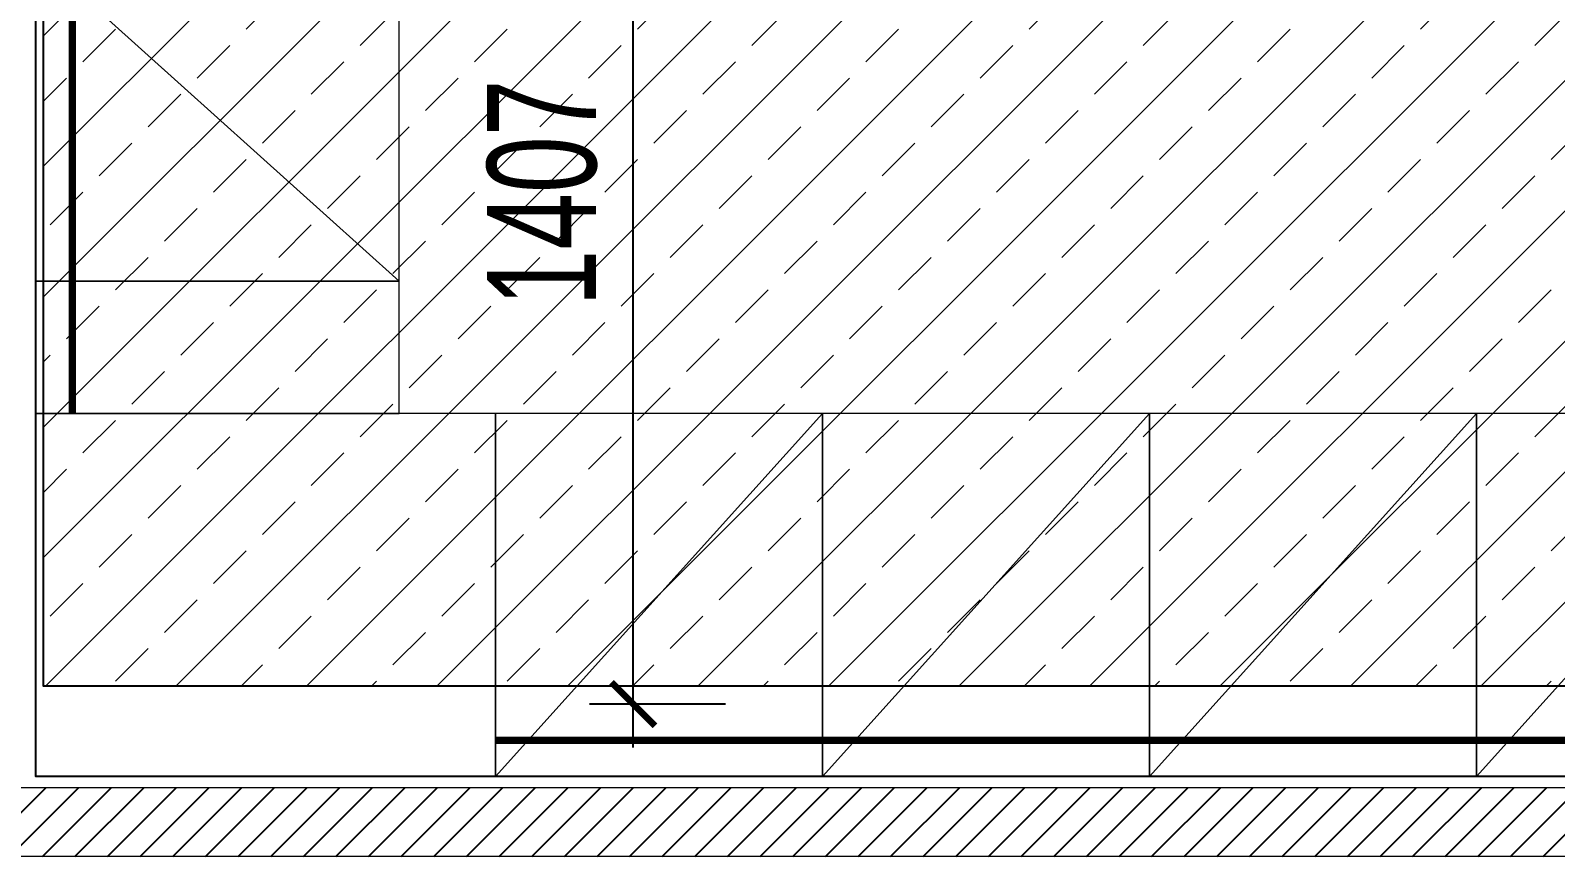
# Model space of a CAD drawing. Header units: millimetres. Extents: x -343543 to 400519, y -115663 to 104219.
# Drawn here: x -235447 to -233348, y 6000 to 7137 of the extents above; entities that cross this region are included whole.
import ezdxf

# ---------------------------------------------------------------- set-up
doc = ezdxf.new("R2010")
doc.units = ezdxf.units.MM
doc.linetypes.add("$0$02'TUONG Xay$0$HIDDEN", pattern=[0.375, 0.25, -0.125])
doc.layers.get('0').update_dxf_attribs({"color": 231, "lineweight": 0})
doc.layers.get('DefPoints').update_dxf_attribs({"color": 191})
for name, color, linetype, lineweight in [('A-CLNG', 157, 'Continuous', 25), ('A-FLOR-PRTN', 161, 'Continuous', 9), ('A-PATT', 252, 'Continuous', 9), ('A-SYMBOLS', 10, 'Continuous', 13), ('SME-E-LTG-DIM', 55, 'Continuous', 18), ('XREF MAT BANG TUONG XAY$0$A-WALL-INT', 8, 'Continuous', 9)]:
    doc.layers.add(name, color=color, linetype=linetype, lineweight=lineweight)
doc.layers.add('fix lightting red', color=1, linetype='Continuous', lineweight=5, true_color=0xff0000)
for name, color, linetype in [('XREF MAT BANG TUONG XAY$0$A-FNSH', 8, 'Continuous'), ('XREF MAT BANG TUONG XAY$0$A-FURN', 8, 'Continuous'), ('XREF MAT BANG TUONG XAY$0$A-PATT', 8, 'Continuous')]:
    doc.layers.add(name, color=color, linetype=linetype)
doc.styles.add('SM-DIMTEXT', font='SME.shx', dxfattribs={"width": 0.7})
doc.dimstyles.new('SDIM-100', dxfattribs={"dimscale": 100, "dimtxt": 2, "dimasz": 0.6, "dimexe": 0.6, "dimexo": 0.2, "dimgap": 0.5, "dimtad": 1, "dimdec": 0, "dimzin": 12, "dimtxsty": 'SM-DIMTEXT', "dimblk": 'ARCHTICK', "dimblk1": 'ARCHTICK', "dimblk2": 'ARCHTICK', "dimcen": 0.12, "dimdle": 0.6, "dimclrd": 7, "dimclre": 8, "dimadec": 0, "dimazin": 3, "dimtfac": 2, "dimtix": 1, "dimtmove": 1, "dimatfit": 3, "dimfxl": 1, "dimtzin": 0, "dimarcsym": 1})

# ---------------------------------------------------------------- blocks, each defined once
blk = doc.blocks.new('*U213')
at = {"layer": 'XREF MAT BANG TUONG XAY$0$A-PATT'}
h = blk.add_hatch(dxfattribs=at)
h.set_pattern_fill('ANSI31', color=8, scale=10)
h.set_pattern_definition([(45, (39151.8, -11178.564), (-22.45064, 22.45064), [])])
h.paths.add_polyline_path([(-38.7, 47.5), (3666.3, 47.5), (3666.3, -47.5), (-38.7, -47.5)])
at = {"layer": 'XREF MAT BANG TUONG XAY$0$A-WALL-INT', "color": 8}
blk.add_lwpolyline([(-38.7, 47.5), (3666.3, 47.5), (3666.3, -47.5), (-38.7, -47.5)], close=True, dxfattribs=at)
blk = doc.blocks.new('XREF MAT BANG NOI THAT$0$01.Xref _MB T1$0$BLK')
at = {"color": 8}
blk.add_lwpolyline([(324597.2, 139513.6), (325047.2, 139513.6), (325047.2, 139013.6), (324597.2, 139013.6)], close=True, dxfattribs=at)
blk.add_lwpolyline([(324597.2, 139513.6), (325047.2, 139013.6)], dxfattribs=at)
blk = doc.blocks.new('XREF MAT BANG NOI THAT')
at = {"color": 8}
blk.add_lwpolyline([(27915, 6792.5), (27415, 6792.5), (27415, 6610), (27915, 6610)], close=True, dxfattribs=at)
at = {"color": 8, "elevation": 0}
blk.add_lwpolyline([(28047.5, 6610), (27415, 6610), (27415, 6110), (28047.5, 6110)], close=True, dxfattribs=at)
at = {"color": 8, "xscale": -1.000000000000001, "rotation": 90}
blk.add_blockref('XREF MAT BANG NOI THAT$0$01.Xref _MB T1$0$BLK', (166928.6, 331839.7), dxfattribs=at)
at = {"color": 8, "xscale": -1}
for p in [(353094.7, -132903.6), (353544.7, -132903.6), (353994.7, -132903.6), (354444.7, -132903.6)]:
    blk.add_blockref('XREF MAT BANG NOI THAT$0$01.Xref _MB T1$0$BLK', p, dxfattribs=at)
blk = doc.blocks.new('01.Xref _MB T1')
at = {"layer": 'XREF MAT BANG TUONG XAY$0$A-FNSH', "color": 8}
blk.add_lwpolyline([(31509.99193, 10214.99999), (31189.99213, 10214.99999), (31189.99213, 9784.99999), (31380.0013, 9784.99999), (31380.0013, 6314.99999), (31040.0114, 6314.99999), (31040.00163, 6110.00054), (30020.00941, 6110.00054), (30019.99964, 6224.99989), (29690.01069, 6224.99989), (29690.01069, 6110.00054), (27415.0013, 6110), (27415.0013, 10215), (27290.0013, 10215)], dxfattribs=at)
at = {"layer": 'XREF MAT BANG TUONG XAY$0$A-FURN', "color": 8, "rotation": 180}
blk.add_blockref('*U213', (29666.31266, 6047.50054), dxfattribs=at)
at = {"layer": 'A-PATT', "color": 8}
blk.add_blockref('XREF MAT BANG NOI THAT', (0, 0), dxfattribs=at)
blk = doc.blocks.new('DenSanTuongT1Ikigai')
at = {"layer": 'fix lightting red', "color": 1, "linetype": "$0$02'TUONG Xay$0$HIDDEN", "ltscale": 500, "true_color": 0xff0000, "const_width": 10}
for points in [[(27465, 9492.5), (27465, 6610)], [(28047.5, 6160), (30747.5, 6160)]]:
    blk.add_lwpolyline(points, dxfattribs=at)
blk = doc.blocks.new('_ArchTick')
at = {"color": 0, "linetype": 'ByBlock', "const_width": 0.15}
blk.add_lwpolyline([(-0.5, -0.5), (0.5, 0.5)], dxfattribs=at)
blk = doc.blocks.new('*D1253')
at = {"layer": 'DefPoints', "color": 0, "transparency": 16777216}
for p in [(-234617, 7617.5), (-234399, 7617.5), (-234470, 6210)]:
    blk.add_point(p, dxfattribs=at)
at = {"layer": 'SME-E-LTG-DIM', "color": 7, "lineweight": -2, "transparency": 16777216}
blk.add_line((-234617, 6150), (-234617, 7677.5), dxfattribs=at)
at = {"layer": 'SME-E-LTG-DIM', "color": 8, "lineweight": -2, "transparency": 16777216}
for p, q in [((-234419, 7617.5), (-234677, 7617.5)), ((-234490, 6210), (-234677, 6210))]:
    blk.add_line(p, q, dxfattribs=at)
at = {"layer": 'SME-E-LTG-DIM', "color": 7, "lineweight": -2, "transparency": 16777216, "xscale": 60, "yscale": 60, "zscale": 60}
for p, rotation in [((-234617, 7617.5), 90), ((-234617, 6210), 270)]:
    blk.add_blockref('_ArchTick', p, dxfattribs=dict(at, rotation=rotation))
at = {"layer": 'SME-E-LTG-DIM', "color": 0, "transparency": 16777216, "insert": (-234742, 6913.7), "char_height": 150, "attachment_point": 5, "rotation": 90, "style": 'SM-DIMTEXT'}
blk.add_mtext('1407', dxfattribs=at)

msp = doc.modelspace()

# ---------------------------------------------------------------- block references
at = {"layer": 'A-SYMBOLS'}
msp.add_blockref('01.Xref _MB T1', (-262854, 0), dxfattribs=at)

# ---------------------------------------------------------------- next in the draw order: hatches: boundary and pattern name
at = {"layer": 'A-PATT'}
h = msp.add_hatch(dxfattribs=at)
h.set_pattern_fill('ANSI33', color=256, scale=20, double=1)
h.set_pattern_definition([(45, (-262854.02, -1e-05), (-89.80256, 89.80256), []), (45, (-262764.22, -1e-05), (-89.80256, 89.80256), [63.5, -31.75])])
h.paths.add_polyline_path([(-231359, 10215), (-231359, 11225), (-236944, 11225), (-236944, 9770), (-235574, 9770), (-235574, 10225), (-235429, 10225), (-235429, 6235), (-231824, 6235), (-231824, 6430), (-231474, 6430), (-231474, 9785), (-231664, 9785), (-231664, 10215)])

# ---------------------------------------------------------------- next in the draw order: linework, layer by layer
at = {"layer": 'A-CLNG', "color": 251}
msp.add_lwpolyline([(-231359, 10215), (-231359.1, 11324.8), (-236944.1, 11324.8), (-236944, 9770), (-235574, 9770), (-235574, 10225), (-235429, 10225), (-235429, 6235), (-233164, 6235), (-233164, 6235), (-232834, 6235), (-232834, 6235), (-231824, 6235), (-231824, 6430), (-231474, 6430), (-231474, 9785), (-231664, 9785), (-231664, 10215)], close=True, dxfattribs=at)

# ---------------------------------------------------------------- next in the draw order: block references
at = {"layer": 'A-FLOR-PRTN'}
msp.add_blockref('DenSanTuongT1Ikigai', (-262854, 0), dxfattribs=at)

# ---------------------------------------------------------------- next in the draw order: dimensions: what is measured, and where the dimension line sits
at = {"layer": 'SME-E-LTG-DIM'}
dim = msp.add_linear_dim(base=(-234617.031, 7617.4983), p1=(-234470.0004, 6209.9999), p2=(-234399.0234, 7617.4983), angle=90, dimstyle='SDIM-100', override={"dimtxt": 1.5, "dimtfill": 0}, dxfattribs=at)
dim.commit()
dim.dimension.update_dxf_attribs({"geometry": '*D1253', "text_midpoint": (-234742.031, 6913.7491)})

doc.saveas('drawing.dxf')
